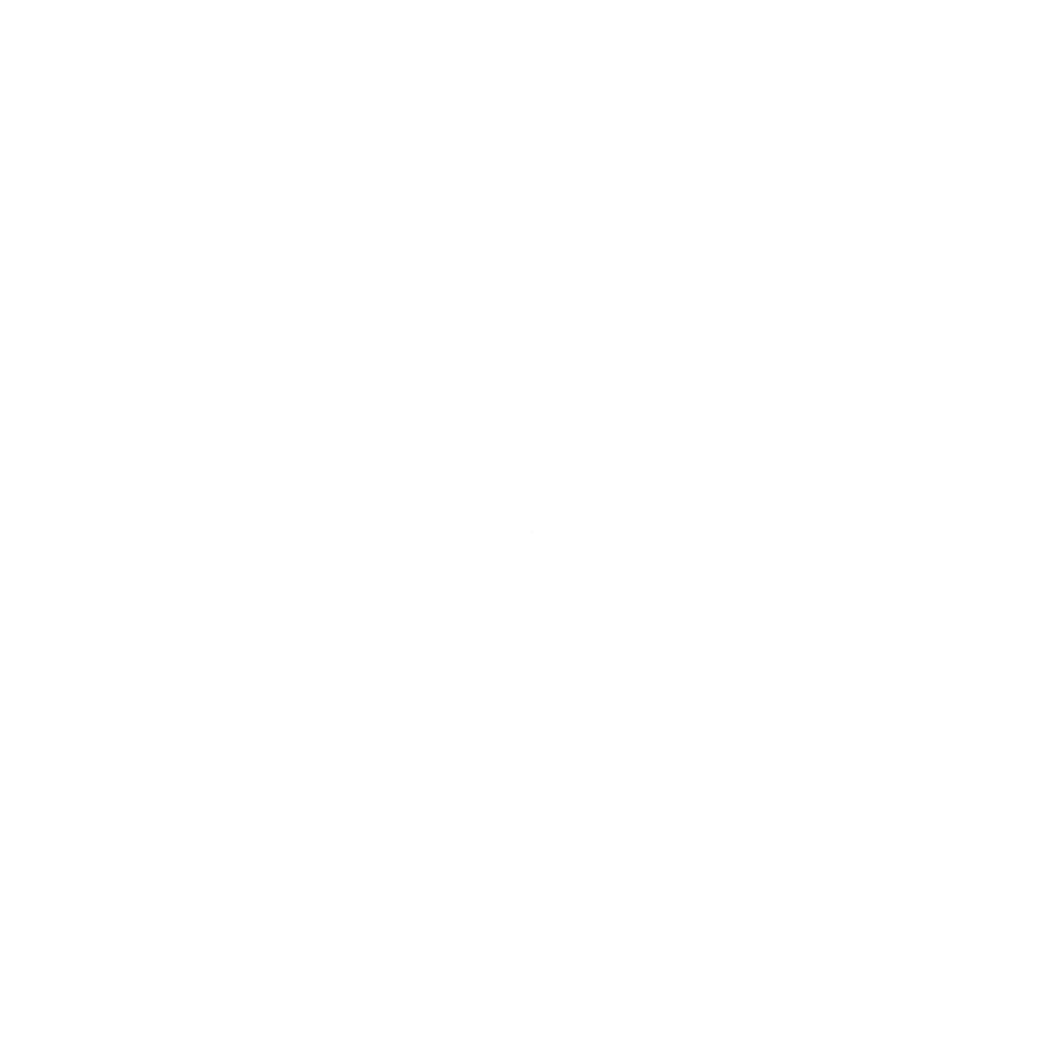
# Model space of a CAD drawing. Header units: metres. Extents: x 404042.909894711 to 404042.909894711, y 4422620.8440140476 to 4422620.8440140476.
import ezdxf

# ---------------------------------------------------------------- set-up
doc = ezdxf.new("R2010")
doc.units = ezdxf.units.M
doc.layers.add('workings_from_description', color=2, linetype='CONTINUOUS')

msp = doc.modelspace()

# ---------------------------------------------------------------- linework, layer by layer
at = {"layer": 'workings_from_description'}
for points in [[(404042.909894711, 4422620.8440140476, 1987.0513829765), (404042.909894711, 4422620.8440140476, 1855.9873829765)], [(404042.909894711, 4422620.8440140476, 1987.0513829765), (404042.909894711, 4422620.8440140476, 1590.8113829765)]]:
    msp.add_polyline3d(points, dxfattribs=at)

doc.saveas('drawing.dxf')
